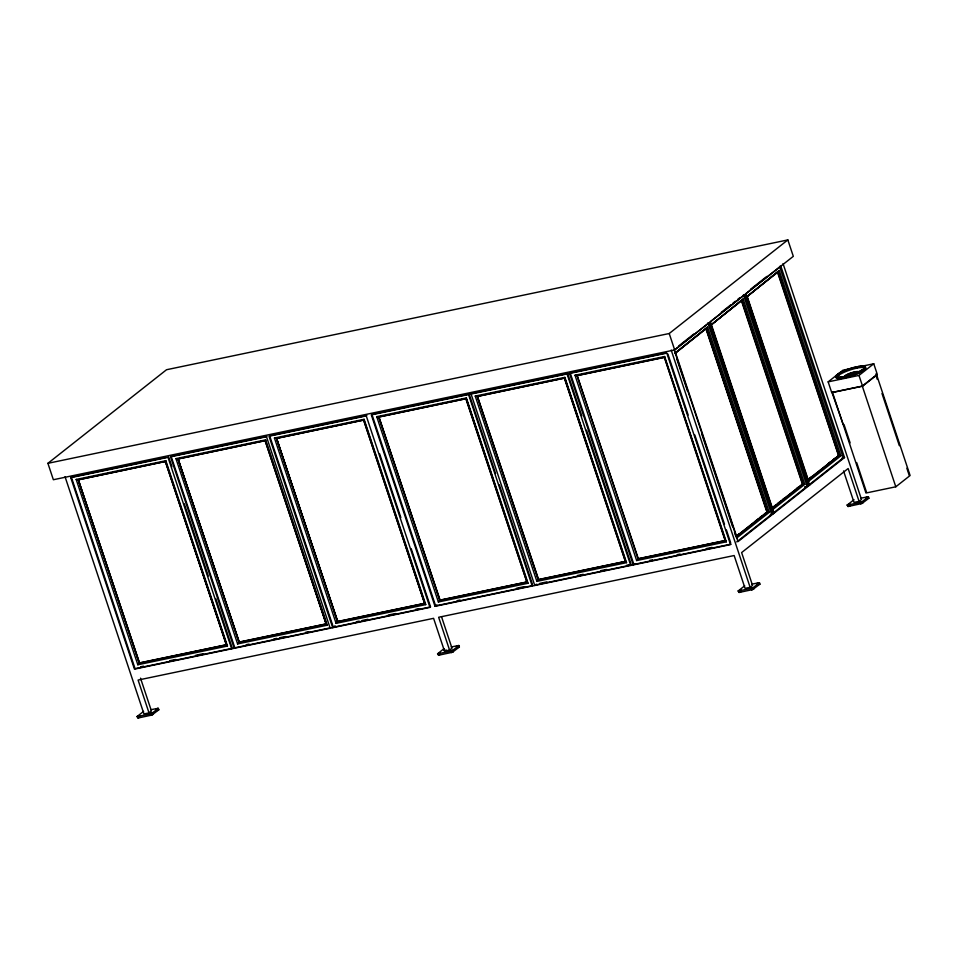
<?xml version="1.0" encoding="UTF-8"?>
<svg xmlns="http://www.w3.org/2000/svg" width="958" height="958" viewBox="0 0 958 958"><rect width="100%" height="100%" fill="white"/><g stroke="black" fill="none" stroke-linecap="round" stroke-linejoin="round"><path stroke-width="1.44" d="M837.795 375.081L837.927 373.991A15.651 3.197 -18.4 0 1 855.602 366.974L857.398 367.728L858.404 366.387A15.651 3.197 -18.4 0 1 864.619 368.411C862.954 368.219 863.936 371.584 862.344 369.644A14.49 2.958 -18.4 0 1 845.974 376.135L844.525 377.883L842.8 377.081A15.651 3.197 -18.4 0 1 836.574 375.057L838.478 375.44L838.861 373.824A14.49 2.958 -18.4 0 1 855.231 367.333L856.021 366.878M674.624 353.418L707.591 327.037L769.238 512.35L737.061 537.737L736.223 536.552L767.502 511.883L769.238 512.35M743.109 299.016L710.776 325.277L743.109 299.016L804.744 484.341L772.567 509.728L771.729 508.542L803.008 483.862L804.744 484.341M779.213 270.527L746.881 296.776L779.213 270.527L840.861 455.84L808.684 481.227L807.845 480.042L839.124 455.373L840.861 455.84M140.119 717.063L138.371 717.65L139.629 717.063M438.944 654.805L439.638 654.817M452.715 651.763L451.014 652.386L451.769 651.883M165.83 460.726L165.363 461.66L226.328 644.926L227.477 646.039L137.832 664.768L76.185 479.455L165.83 460.726L227.477 646.039M265.594 439.89L265.127 440.812L326.091 624.077L327.241 625.203L237.596 643.932L175.949 458.619L265.594 439.89L327.241 625.203M364.1 419.305L363.633 420.239L424.586 603.504L425.747 604.618L336.09 623.359L274.443 438.034L364.1 419.305L425.747 604.618M466.39 397.941L465.911 398.863L526.876 582.129L528.038 583.254L438.381 601.983L376.734 416.67L466.39 397.941L528.038 583.254M564.885 377.356L564.418 378.29L625.382 561.556L626.532 562.669L536.887 581.398L475.24 396.085L564.885 377.356L626.532 562.669M575.004 375.249L577.063 375.644L664.181 357.442L664.648 356.52L575.004 375.249L636.651 560.562L726.296 541.833L664.648 356.52M855.542 367.261L856.919 368.111L858.009 366.471M707.591 327.037L675.258 353.286M137.832 664.768L139.509 662.888L226.627 644.686L165.662 461.421L78.388 479.742L139.353 663.008M237.596 643.932L239.272 642.04L326.391 623.838L265.426 440.584L178.152 458.894L239.117 642.159M336.09 623.359L337.767 621.467L424.897 603.265L363.932 419.999L276.658 438.321L337.623 621.586M438.381 601.983L440.057 600.091L527.187 581.889L466.223 398.636L378.949 416.946L439.914 600.211M536.887 581.398L538.564 579.518L625.682 561.316L565.196 379.464M636.651 560.562L638.327 558.67L725.445 540.48L664.481 357.214L577.207 375.524L638.028 558.909L725.302 540.587M143.616 711.375L136.958 716.632L151.448 713.674L158.429 708.285L150.622 709.734M137.09 716.428L137.892 718.057L151.903 715.051L158.86 709.746L157.639 708.273M443.901 648.734L437.519 653.847L452.008 650.889L458.99 645.488L451.182 646.949M437.65 653.643L438.453 655.272L452.463 652.254L459.421 646.949L458.199 645.488M744.725 585.793L738.067 591.05L752.557 588.092L759.538 582.704L751.731 584.152M741.217 591.541L739.48 592.068L740.522 591.529M751.539 589.493L753.263 588.966L751.575 589.589M757.371 584.871L759.035 584.416L758.329 584.464M738.199 590.846L739.013 592.475L752.653 589.589L759.993 584.069L759.203 584.057M854.009 499.705L847.1 505.153L861.505 502.136L868.499 496.747L860.691 498.196M860.559 503.465L861.721 503.01M847.147 504.89L847.962 506.519L861.96 503.501L868.93 498.196L867.697 496.735M837.747 374.698L837.615 374.806A14.49 2.958 -18.4 0 0 843.375 376.674L845.004 377.512L845.663 376.207M863.457 368.77L863.589 368.662A14.49 2.958 -18.4 0 0 857.829 366.782L857.554 366.962M47.9 463.325L166.536 369.728L787.847 239.919L793.308 256.337L674.671 349.933L53.361 479.73L47.9 463.325L669.223 333.516L787.847 239.919M335.132 625.79L332.713 627.706L269.018 436.225L366.267 415.916L429.95 607.384L134.455 669.127L70.76 477.647L72.377 476.377M165.662 461.421L78.245 479.862L76.185 479.455M265.426 440.584L178.008 459.014L175.949 458.619M363.932 419.999L276.503 438.441L274.443 438.034M466.223 398.636L378.793 417.065L376.734 416.67M65.036 476.701L143.963 713.938L149.005 712.884L151.436 710.98L140.515 678.156M577.063 375.644L638.327 558.67M678.839 345.838L693.975 333.899M721.338 312.308L730.643 304.967M732.966 303.135L735.301 301.291M737.624 299.459L739.947 297.627M750.473 289.328L766.759 276.467M674.947 353.358L706.214 328.678L767.178 511.943L735.912 536.624L734.499 532.397M711.614 324.427L741.731 300.668L802.696 483.934L771.418 508.602M435.004 606.33L730.511 544.599L666.816 353.119L371.309 414.862L435.004 606.33L436.824 604.893M149.005 712.884L138.096 680.06L433.591 618.329L444.512 651.153L446.129 649.871M444.512 651.153L449.565 650.099L451.984 648.183L441.518 616.724M536.384 584.212L534.768 585.482L471.073 394.013M861.146 366.399L873.756 363.765L877.336 374.53L862.571 386.182L831.736 392.624L828.155 381.859L842.932 370.207L858.344 366.986M828.155 381.859L858.979 375.416L873.756 363.765M634.891 563.639L633.274 564.909L569.579 373.44M876.606 374.817L862.308 386.098L831.975 392.445L843.136 424.37M726.296 541.833L725.445 540.48M736.75 535.773L739.073 533.941M755.287 521.152L757.598 519.32M759.922 517.5L762.233 515.667M764.544 513.847L767.502 511.883L706.537 328.618L705.902 328.75L766.4 510.602M773.417 506.842L775.74 505.022M778.052 503.19L780.375 501.357M782.686 499.537L784.997 497.705M796.589 488.568L798.9 486.736M809.534 478.353L811.845 476.521M828.071 463.732L830.382 461.9M832.694 460.079L835.017 458.247M736.726 541.893L771.621 514.35L707.926 322.882M773.393 512.961L807.139 486.341L743.444 294.872M809.51 484.461L843.256 457.84L779.561 266.372M807.079 485.646L809.606 485.119L745.911 293.651L780.818 266.108L844.513 457.577L737.983 541.629L674.288 350.161L709.195 322.618L772.89 514.087L770.364 514.614M449.565 650.099L438.644 617.275L734.151 555.532L745.073 588.356L750.126 587.302L752.545 585.398L741.624 552.574L848.153 468.522L859.075 501.345L854.021 502.399L843.555 470.941M859.075 501.345L861.493 499.441L783.045 263.618M832.478 392.337L865.972 493.023L895.802 486.796L910.1 475.515L876.163 373.488M864.451 368.567L864.379 370.004L863.278 369.477A15.651 3.197 -18.4 0 1 845.603 376.494L845.184 376.578M150.789 714.836L152.154 714.548L150.454 715.171M157.34 710.381L156.681 710.596M457.541 647.321L458.487 647.213L457.445 647.752M165.698 457.469L71.359 477.168L135.054 668.648L232.291 648.327L215.778 598.69M172.584 456.032L266.911 436.321M366.866 415.437L269.629 435.746L333.324 627.227L430.561 606.905L411.221 548.754M373.369 414.084L408.204 406.803M411.102 406.192L469.157 394.061M471.875 393.499L567.663 373.488M665.966 352.951L570.19 372.961L633.873 564.43L731.122 544.12M70.76 477.647L167.997 457.337L231.692 648.805M837.699 374.147L838.705 373.943M862.547 369.632L863.493 369.321M841.986 458.104L844.513 457.577M804.612 486.868L808.396 486.077L744.701 294.609L710.405 321.66L774.1 513.141M140.622 666.78L143.52 666.169M169.65 660.721L175.458 659.499M195.767 655.26L203.024 653.739M246.194 644.722L249.092 644.123M273.76 638.962L276.67 638.351M279.568 637.753L285.376 636.543M305.698 632.292L308.596 631.681M356.304 621.718L359.202 621.107M362.112 620.509L367.908 619.299M388.229 615.048L395.486 613.527M415.808 609.288L418.706 608.677M457.146 600.654L460.044 600.043M516.649 588.224L523.906 586.703M539.677 583.41L546.934 581.889M577.411 575.53L583.218 574.309M600.63 570.681L606.438 569.459M626.76 565.22L629.657 564.609M649.596 560.442L652.506 559.843M677.174 554.682L680.084 554.071M706.202 548.623L712.01 547.401M330.606 627.789L234.818 647.8L171.123 456.331M532.852 585.542L435.615 605.851L371.92 414.383M535.57 584.967L631.358 564.957M867.493 498.459L866.547 499.082M475.24 396.085L477.3 396.492L564.717 378.051L477.443 396.373L538.408 579.638M875.887 375.165L877.288 379.392M881.983 393.487L899.334 445.662M906.843 468.211L909.19 475.264M858.979 375.416L862.571 386.182M862.332 386.194L895.802 486.796M868.355 496.951L868.81 498.316M844.01 424.526L850.117 442.847M856.68 462.582L866.523 492.196M862.308 501.729L862.763 503.094M860.44 502.459L860.895 503.836M847.806 505.106L848.261 506.471M747.036 295.914L808.684 481.227M748.916 303.902L746.569 296.848L777.848 272.18L838.801 455.433L807.534 480.114L806.121 475.886M756.413 326.45L770.95 370.147M781.273 401.163L792.996 436.405M710.92 324.415L772.567 509.728M711.243 326.69L718.272 347.826M723.901 364.747L741.253 416.91M748.761 439.459L763.298 483.167M724.523 367.632L725.925 371.86M709.004 323.828L715.147 342.257M731.182 390.481L751.467 451.469M761.85 482.676L770.819 509.62M759.407 582.907L759.862 584.272M669.223 333.516L674.671 349.933M675.414 352.424L737.061 537.737M753.359 587.685L753.814 589.05M676.815 358.999L687.605 391.415M701.675 433.711L732.63 526.756M751.491 588.428L751.946 589.793M671.199 350.065L750.126 587.302M667.894 354.065L688.179 415.054M694.79 434.908L724.511 524.265M726.404 529.93L730.643 542.695M664.337 357.334L725.146 540.707M738.857 591.062L739.313 592.427M568.13 374.901L581.817 416.035M586.536 430.226L630.879 563.543M567.052 373.967L630.747 565.436M565.04 379.584L625.538 561.436L538.264 579.758L477.3 396.492L538.564 579.518M469.624 395.486L495.573 473.491M499.358 484.844L532.385 584.117M468.546 394.54L532.241 586.021M466.067 398.744L527.032 582.009L439.758 600.331L378.793 417.065L440.057 600.091M458.858 645.692L459.313 647.069M452.799 650.47L453.254 651.835M450.931 651.212L451.386 652.578M379.608 453.733L400.839 517.559M443.698 648.865L444.153 650.231M363.777 420.119L424.741 603.384L337.467 621.706L276.503 438.441L337.767 621.467M438.309 653.847L438.764 655.224M330.187 628.232L266.492 436.752L170.524 456.81L234.219 648.279M265.282 440.704L326.235 623.957L238.973 642.279L178.008 459.014L239.272 642.04M168.596 456.858L171.901 466.786M184.176 503.657L208.233 575.998M165.506 461.54L226.471 644.806L139.209 663.128L78.245 479.862L139.509 662.888M158.298 708.489L158.753 709.854M152.25 713.267L152.705 714.632M150.382 714.009L150.837 715.375M137.748 716.644L138.203 718.009M864.703 368.207A14.49 2.958 -18.4 0 1 860.943 371.788M859.889 372.351A14.49 2.958 -18.4 0 1 854.847 374.566M853.446 375.081A14.49 2.958 -18.4 0 1 852.009 375.584M850.572 376.051A14.49 2.958 -18.4 0 1 843.735 377.751M842.549 377.943A14.49 2.958 -18.4 0 1 837.735 377.883M837.184 377.093A14.49 2.958 -18.4 0 1 849.902 370.039A14.49 2.958 -18.4 0 1 864.511 367.944M845.315 377.344A7.88 1.617 -18.4 0 1 849.375 373.476A7.88 1.617 -18.4 0 1 858.991 372.099M844.046 376.853A11.592 2.371 -18.4 0 1 846.788 375.512M850.045 374.219A11.592 2.371 -18.4 0 1 851.183 373.824M856.799 372.279A11.592 2.371 -18.4 0 1 859.637 371.824M844.609 377.105A9.855 2.012 -18.4 0 1 845.243 376.734M865.601 367.561A15.651 3.197 -18.4 0 1 851.315 376.063A15.651 3.197 -18.4 0 1 836.202 377.045M837.531 375.62A15.651 3.197 -18.4 0 1 839.16 374.494M855.949 368.052A15.651 3.197 -18.4 0 1 857.398 367.728M864.727 367.165A15.651 3.197 -18.4 0 1 865.242 367.333M847.59 376.805A6.718 1.377 -18.4 0 1 846.177 375.308A6.718 1.377 -18.4 0 1 854.656 372.171A6.718 1.377 -18.4 0 1 857.254 373.225M856.129 373.955A6.718 1.377 -18.4 0 1 855.638 374.207M849.782 376.015A6.718 1.377 -18.4 0 1 850.405 375.764M852.392 375.081A6.718 1.377 -18.4 0 1 853.063 374.877M137.928 716.225L139.664 715.698L137.928 716.225M149.963 713.71L151.699 713.183L150.035 713.638M155.735 709.16L157.471 708.633L155.735 709.16M438.489 653.44L440.213 652.913L438.489 653.44M450.523 650.925L452.26 650.398L450.523 650.925M456.295 646.375L458.032 645.836L456.295 646.375M739.037 590.643L740.774 590.116L739.037 590.643M751.084 588.128L752.808 587.601L751.156 588.056M756.856 583.578L758.58 583.051L756.856 583.578M847.986 504.686L849.722 504.159L847.986 504.686M848.441 506.052L850.177 505.525L848.441 506.052M860.033 502.172L861.769 501.645L860.033 502.172M865.804 497.621L867.529 497.094L865.804 497.621M778.159 272.108L777.525 272.24L838.49 455.505L839.124 455.373L778.159 272.108M742.043 300.596L741.408 300.728L802.373 483.994L803.008 483.862L742.043 300.596"/></g></svg>
